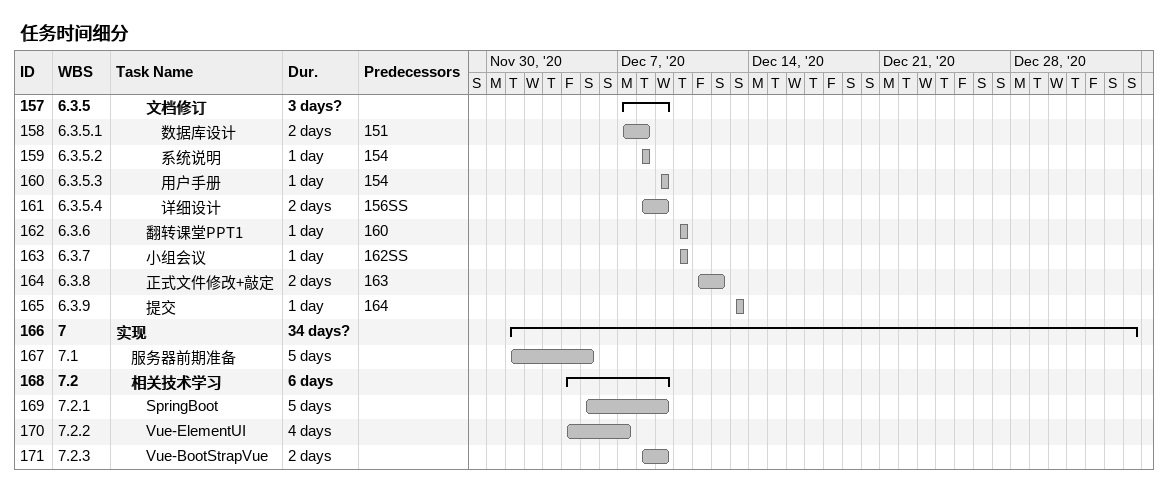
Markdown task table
任务时间细分

| ID | WBS | Task | Duration | Start | Finish | Predecessors |
|---|---|---|---|---|---|---|
| 157 | 6.3.5 | **文档修订** | 3d? | 2020-12-07 | 2020-12-09 |  |
| 158 | 6.3.5.1 | 数据库设计 | 2d | 2020-12-07 | 2020-12-08 | 151 |
| 159 | 6.3.5.2 | 系统说明 | 1d | 2020-12-08 | 2020-12-08 | 154 |
| 160 | 6.3.5.3 | 用户手册 | 1d | 2020-12-09 | 2020-12-09 | 154 |
| 161 | 6.3.5.4 | 详细设计 | 2d | 2020-12-08 | 2020-12-09 | 156SS |
| 162 | 6.3.6 | 翻转课堂PPT1 | 1d | 2020-12-10 | 2020-12-10 | 160 |
| 163 | 6.3.7 | 小组会议 | 1d | 2020-12-10 | 2020-12-10 | 162SS |
| 164 | 6.3.8 | 正式文件修改+敲定 | 2d | 2020-12-11 | 2020-12-12 | 163 |
| 165 | 6.3.9 | 提交 | 1d | 2020-12-13 | 2020-12-13 | 164 |
| 166 | 7 | **实现** | 34d? | 2020-12-01 | 2021-01-03 |  |
| 167 | 7.1 | 服务器前期准备 | 5d | 2020-12-01 | 2020-12-05 |  |
| 168 | 7.2 | **相关技术学习** | 6d | 2020-12-04 | 2020-12-09 |  |
| 169 | 7.2.1 | SpringBoot | 5d | 2020-12-05 | 2020-12-09 |  |
| 170 | 7.2.2 | Vue-ElementUI | 4d | 2020-12-04 | 2020-12-07 |  |
| 171 | 7.2.3 | Vue-BootStrapVue | 2d | 2020-12-08 | 2020-12-09 |  |
